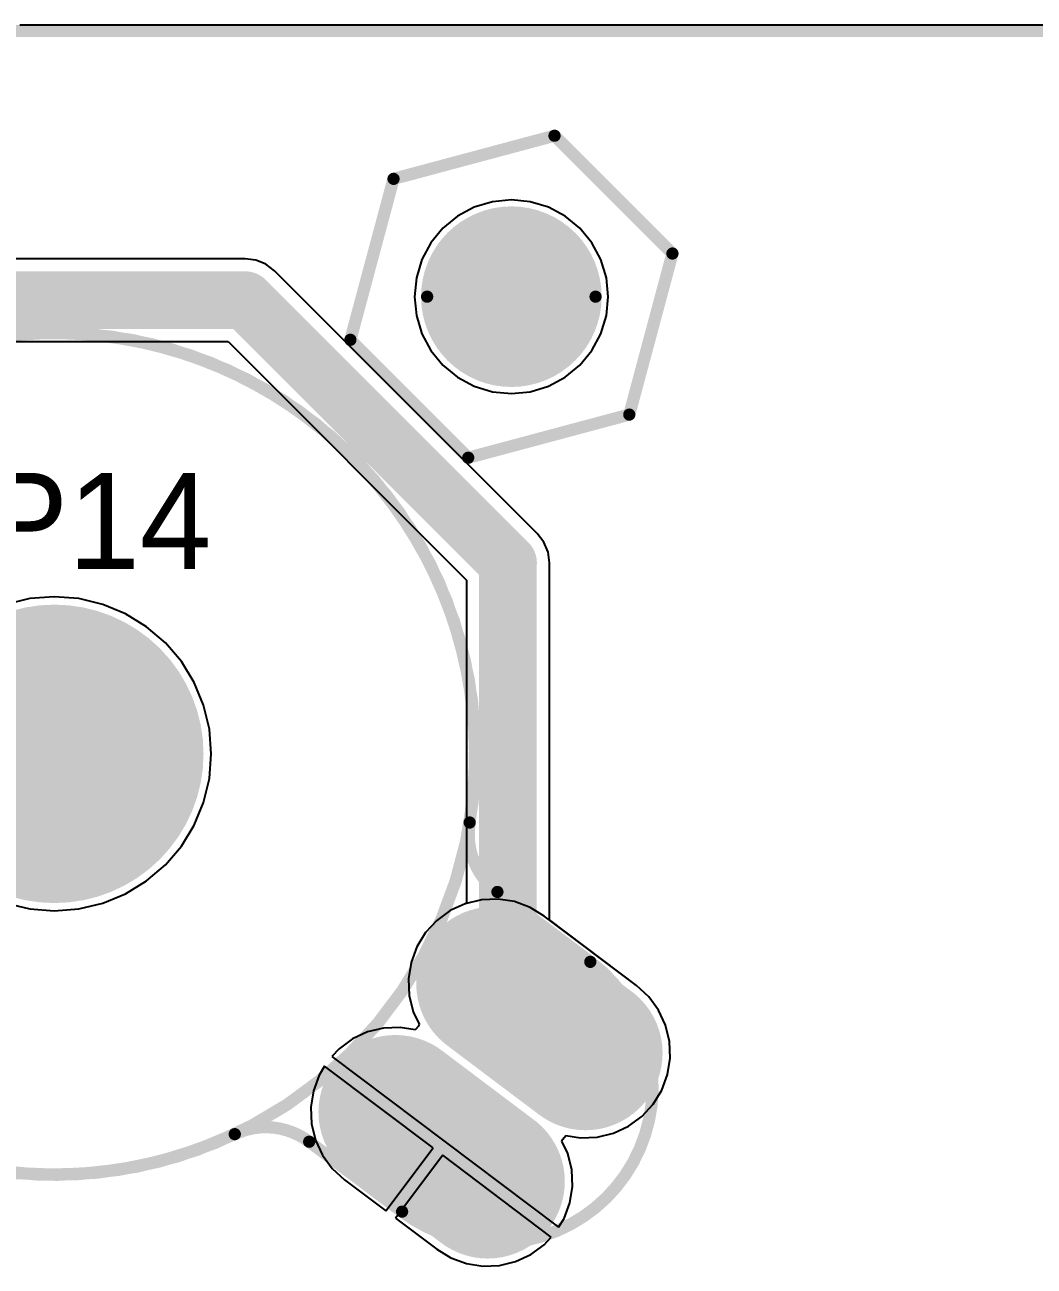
# Model space of a CAD drawing. Header units: millimetres. Extents: x -0.01 to 6.54, y 0.01 to 3.19.
# Drawn here: x 1.431 to 2.257, y 1.92 to 2.935 of the extents above; entities that cross this region are included whole.
import ezdxf

# ---------------------------------------------------------------- set-up
doc = ezdxf.new("R2010")
doc.units = ezdxf.units.MM
doc.header["$MEASUREMENT"] = 0
for name, color, linetype in [('BottomLayer', 5, 'Continuous'), ('BottomSolder', 6, 'Continuous'), ('Mechanical1', 6, 'Continuous'), ('MultiLayer', 9, 'Continuous'), ('PadHoleLayer', 156, 'Continuous'), ('TopLayer', 1, 'Continuous'), ('TopOverlay', 2, 'Continuous'), ('TopSolder', 216, 'Continuous'), ('ViaHoleLayer', 16, 'Continuous')]:
    doc.layers.add(name, color=color, linetype=linetype)

msp = doc.modelspace()

# ---------------------------------------------------------------- linework, layer by layer
at = {"layer": 'BottomLayer'}
for p, q in [((1.4268, 2.9353), (2.8609, 2.9353)), ((1.7986, 2.7861), (1.7849, 2.7788)), ((1.8135, 2.7906), (1.7986, 2.7861)), ((1.8289, 2.7921), (1.8135, 2.7906)), ((1.8444, 2.7906), (1.8289, 2.7921)), ((1.8593, 2.7861), (1.8444, 2.7906)), ((1.873, 2.7788), (1.8593, 2.7861)), ((1.7849, 2.7788), (1.7729, 2.7689)), ((1.885, 2.7689), (1.873, 2.7788)), ((1.7729, 2.7689), (1.763, 2.7569)), ((1.8948, 2.7569), (1.885, 2.7689)), ((1.763, 2.7569), (1.7557, 2.7432)), ((1.9022, 2.7432), (1.8948, 2.7569)), ((1.6111, 2.7439), (1.1861, 2.7439)), ((1.6199, 2.7428), (1.6111, 2.7439)), ((1.6233, 2.7414), (1.6199, 2.7428)), ((1.7557, 2.7432), (1.7512, 2.7283)), ((1.9067, 2.7283), (1.9022, 2.7432)), ((1.6281, 2.7394), (1.6233, 2.7414)), ((1.6351, 2.734), (1.6281, 2.7394)), ((1.8501, 2.519), (1.6351, 2.734)), ((1.7512, 2.7283), (1.7496, 2.7129)), ((1.9082, 2.7129), (1.9067, 2.7283)), ((1.7496, 2.7129), (1.7512, 2.6974)), ((1.9067, 2.6974), (1.9082, 2.7129)), ((1.7512, 2.6974), (1.7557, 2.6825)), ((1.9022, 2.6825), (1.9067, 2.6974)), ((1.7557, 2.6825), (1.763, 2.6688)), ((1.8948, 2.6688), (1.9022, 2.6825)), ((1.2345, 2.6761), (1.5971, 2.6761)), ((1.5971, 2.6761), (1.7922, 2.481)), ((1.763, 2.6688), (1.7729, 2.6568)), ((1.885, 2.6568), (1.8948, 2.6688)), ((1.7729, 2.6568), (1.7849, 2.6469)), ((1.873, 2.6469), (1.885, 2.6568)), ((1.7849, 2.6469), (1.7986, 2.6396)), ((1.8593, 2.6396), (1.873, 2.6469)), ((1.7986, 2.6396), (1.8135, 2.6351)), ((1.8135, 2.6351), (1.8289, 2.6336)), ((1.8289, 2.6336), (1.8444, 2.6351)), ((1.8444, 2.6351), (1.8593, 2.6396)), ((1.8555, 2.512), (1.8501, 2.519)), ((1.8589, 2.5038), (1.8555, 2.512)), ((1.8601, 2.495), (1.8589, 2.5038)), ((1.8601, 2.203), (1.8601, 2.495)), ((1.7922, 2.481), (1.7922, 2.2165)), ((1.4348, 2.4658), (1.4152, 2.4611)), ((1.4549, 2.4674), (1.4348, 2.4658)), ((1.475, 2.4658), (1.4549, 2.4674)), ((1.4946, 2.4611), (1.475, 2.4658)), ((1.5132, 2.4533), (1.4946, 2.4611)), ((1.5304, 2.4428), (1.5132, 2.4533)), ((1.5458, 2.4297), (1.5304, 2.4428)), ((1.5589, 2.4144), (1.5458, 2.4297)), ((1.5694, 2.3972), (1.5589, 2.4144)), ((1.5771, 2.3786), (1.5694, 2.3972)), ((1.5818, 2.3589), (1.5771, 2.3786)), ((1.5834, 2.3388), (1.5818, 2.3589)), ((1.5818, 2.3187), (1.5834, 2.3388)), ((1.5771, 2.2991), (1.5818, 2.3187)), ((1.5694, 2.2805), (1.5771, 2.2991)), ((1.5589, 2.2633), (1.5694, 2.2805)), ((1.5458, 2.248), (1.5589, 2.2633)), ((1.5304, 2.2349), (1.5458, 2.248)), ((1.5132, 2.2243), (1.5304, 2.2349)), ((1.4152, 2.2166), (1.4348, 2.2119)), ((1.475, 2.2119), (1.4946, 2.2166)), ((1.4946, 2.2166), (1.5132, 2.2243)), ((1.7912, 2.2162), (1.7789, 2.2105)), ((1.7922, 2.2165), (1.7912, 2.2162)), ((1.4348, 2.2119), (1.4549, 2.2103)), ((1.4549, 2.2103), (1.475, 2.2119)), ((1.7789, 2.2105), (1.7679, 2.2025)), ((1.7679, 2.2025), (1.7587, 2.1925)), ((1.9313, 2.1493), (1.8601, 2.203)), ((1.7587, 2.1925), (1.7516, 2.1809)), ((1.7516, 2.1809), (1.7469, 2.1681)), ((1.7469, 2.1681), (1.7448, 2.1546)), ((1.7448, 2.1546), (1.7454, 2.1411)), ((1.9413, 2.1401), (1.9313, 2.1493)), ((1.7454, 2.1411), (1.7486, 2.1278)), ((1.9493, 2.1291), (1.9413, 2.1401)), ((1.7486, 2.1278), (1.7534, 2.1175)), ((1.9551, 2.1167), (1.9493, 2.1291)), ((1.7244, 2.1144), (1.7112, 2.1112)), ((1.738, 2.115), (1.7244, 2.1144)), ((1.7501, 2.1131), (1.738, 2.115)), ((1.7528, 2.1161), (1.7501, 2.1131)), ((1.7534, 2.1175), (1.7528, 2.1161)), ((1.9583, 2.1035), (1.9551, 2.1167)), ((1.6989, 2.1055), (1.6879, 2.0975)), ((1.7112, 2.1112), (1.6989, 2.1055)), ((1.9588, 2.0899), (1.9583, 2.1035)), ((1.6879, 2.0975), (1.6821, 2.0912)), ((1.676, 2.0832), (1.6716, 2.0759)), ((1.7648, 2.0163), (1.676, 2.0832)), ((1.6821, 2.0912), (1.7748, 2.0213)), ((1.9567, 2.0765), (1.9588, 2.0899)), ((1.6716, 2.0759), (1.6669, 2.0631)), ((1.952, 2.0637), (1.9567, 2.0765)), ((1.6669, 2.0631), (1.6648, 2.0496)), ((1.945, 2.0521), (1.952, 2.0637)), ((1.9357, 2.0421), (1.945, 2.0521)), ((1.6648, 2.0496), (1.6654, 2.0361)), ((1.9248, 2.0341), (1.9357, 2.0421)), ((1.6654, 2.0361), (1.6686, 2.0228)), ((1.9124, 2.0283), (1.9248, 2.0341)), ((1.6686, 2.0228), (1.6743, 2.0105)), ((1.8703, 2.022), (1.8709, 2.0235)), ((1.8751, 2.0117), (1.8703, 2.022)), ((1.8709, 2.0235), (1.8736, 2.0265)), ((1.8736, 2.0265), (1.8856, 2.0246)), ((1.8856, 2.0246), (1.8992, 2.0251)), ((1.8992, 2.0251), (1.9124, 2.0283)), ((1.7261, 1.9649), (1.7648, 2.0163)), ((1.7748, 2.0213), (1.8676, 1.9514)), ((1.8783, 1.9985), (1.8751, 2.0117)), ((1.6743, 2.0105), (1.6823, 1.9995)), ((1.7728, 2.0103), (1.734, 1.9589)), ((1.8616, 1.9434), (1.7728, 2.0103)), ((1.6823, 1.9995), (1.6923, 1.9903)), ((1.8788, 1.9849), (1.8783, 1.9985)), ((1.6923, 1.9903), (1.7261, 1.9649)), ((1.8767, 1.9715), (1.8788, 1.9849)), ((1.872, 1.9587), (1.8767, 1.9715)), ((1.734, 1.9589), (1.7678, 1.9334)), ((1.8676, 1.9514), (1.872, 1.9587)), ((1.8557, 1.9371), (1.8616, 1.9434)), ((1.7678, 1.9334), (1.7794, 1.9264)), ((1.8448, 1.9291), (1.8557, 1.9371)), ((1.7794, 1.9264), (1.7922, 1.9217)), ((1.7922, 1.9217), (1.8056, 1.9196)), ((1.8056, 1.9196), (1.8192, 1.9201)), ((1.8192, 1.9201), (1.8324, 1.9233)), ((1.8324, 1.9233), (1.8448, 1.9291))]:
    msp.add_line(p, q, dxfattribs=at)
for points, const_width in [([(1.7945, 2.7129, 1), (1.8634, 2.7129, 1)], 0.0689), ([(1.5993, 2.71, 1), (1.623, 2.71, 1)], 0.0236), ([(1.5993, 2.71, 1), (1.623, 2.71, 1)], 0.0236), ([(1.8143, 2.495, 1), (1.838, 2.495, 1)], 0.0236), ([(1.8143, 2.495, 1), (1.838, 2.495, 1)], 0.0236), ([(1.3959, 2.3388, 1), (1.514, 2.3388, 1)], 0.1181), ([(1.7846, 2.1507, 1), (1.8436, 2.1507, 1)], 0.0591), ([(1.8143, 2.148, 1), (1.838, 2.148, 1)], 0.0236), ([(1.8143, 2.148, 1), (1.838, 2.148, 1)], 0.0236), ([(1.84, 2.1223, 1), (1.8636, 2.1223, 1)], 0.0236), ([(1.86, 2.0939, 1), (1.9191, 2.0939, 1)], 0.0591), ([(1.7046, 2.0457, 1), (1.7636, 2.0457, 1)], 0.0591), ([(1.78, 1.9889, 1), (1.8391, 1.9889, 1)], 0.0591)]:
    msp.add_lwpolyline(points, format="xyb", close=True, dxfattribs=dict(at, const_width=const_width))
for points, const_width in [([(1.1861, 2.71), (1.6111, 2.71)], 0.0472), ([(1.6111, 2.71), (1.8261, 2.495)], 0.0472), ([(1.8261, 2.148), (1.8261, 2.495)], 0.0472), ([(1.8895, 2.0939), (1.8141, 2.1507)], 0.1181), ([(1.8261, 2.148), (1.8518, 2.1223)], 0.0472), ([(1.8095, 1.9889), (1.7341, 2.0457)], 0.1181)]:
    msp.add_lwpolyline(points, dxfattribs=dict(at, const_width=const_width))
at = {"layer": 'BottomSolder'}
for points, const_width in [([(1.7925, 2.7129, 1), (1.8654, 2.7129, 1)], 0.0729), ([(1.3939, 2.3388, 1), (1.516, 2.3388, 1)], 0.1221), ([(1.7826, 2.1507, 1), (1.8456, 2.1507, 1)], 0.0631), ([(1.858, 2.0939, 1), (1.9211, 2.0939, 1)], 0.0631), ([(1.7026, 2.0457, 1), (1.7656, 2.0457, 1)], 0.0631), ([(1.778, 1.9889, 1), (1.8411, 1.9889, 1)], 0.0631)]:
    msp.add_lwpolyline(points, format="xyb", close=True, dxfattribs=dict(at, const_width=const_width))
at = {"layer": 'BottomSolder', "const_width": 0.1261}
for points in [[(1.8895, 2.0939), (1.8141, 2.1507)], [(1.8095, 1.9889), (1.7341, 2.0457)]]:
    msp.add_lwpolyline(points, dxfattribs=at)
at = {"layer": 'Mechanical1', "const_width": 0.01}
msp.add_lwpolyline([(1.4219, 2.9303), (2.8659, 2.9303)], dxfattribs=at)
at = {"layer": 'MultiLayer'}
for points, const_width in [([(1.7945, 2.7129, 1), (1.8634, 2.7129, 1)], 0.0689), ([(1.3959, 2.3388, 1), (1.514, 2.3388, 1)], 0.1181), ([(1.7846, 2.1507, 1), (1.8436, 2.1507, 1)], 0.0591), ([(1.86, 2.0939, 1), (1.9191, 2.0939, 1)], 0.0591), ([(1.7046, 2.0457, 1), (1.7636, 2.0457, 1)], 0.0591), ([(1.78, 1.9889, 1), (1.8391, 1.9889, 1)], 0.0591)]:
    msp.add_lwpolyline(points, format="xyb", close=True, dxfattribs=dict(at, const_width=const_width))
at = {"layer": 'MultiLayer', "const_width": 0.1181}
for points in [[(1.8895, 2.0939), (1.8141, 2.1507)], [(1.8095, 1.9889), (1.7341, 2.0457)]]:
    msp.add_lwpolyline(points, dxfattribs=at)
at = {"layer": 'PadHoleLayer', "const_width": 0.0197}
for points in [[(1.842, 2.1223, 1), (1.8617, 2.1223, 1)], [(1.762, 2.0173, 1), (1.7817, 2.0173, 1)]]:
    msp.add_lwpolyline(points, format="xyb", close=True, dxfattribs=at)
at = {"layer": 'TopLayer'}
for p, q in [((1.4268, 2.9353), (2.8609, 2.9353)), ((1.7986, 2.7861), (1.7849, 2.7788)), ((1.8135, 2.7906), (1.7986, 2.7861)), ((1.8289, 2.7921), (1.8135, 2.7906)), ((1.8444, 2.7906), (1.8289, 2.7921)), ((1.8593, 2.7861), (1.8444, 2.7906)), ((1.873, 2.7788), (1.8593, 2.7861)), ((1.7849, 2.7788), (1.7729, 2.7689)), ((1.885, 2.7689), (1.873, 2.7788)), ((1.7729, 2.7689), (1.763, 2.7569)), ((1.8948, 2.7569), (1.885, 2.7689)), ((1.763, 2.7569), (1.7557, 2.7432)), ((1.9022, 2.7432), (1.8948, 2.7569)), ((1.7557, 2.7432), (1.7512, 2.7283)), ((1.9067, 2.7283), (1.9022, 2.7432)), ((1.7512, 2.7283), (1.7496, 2.7129)), ((1.9082, 2.7129), (1.9067, 2.7283)), ((1.7496, 2.7129), (1.7512, 2.6974)), ((1.9067, 2.6974), (1.9082, 2.7129)), ((1.7512, 2.6974), (1.7557, 2.6825)), ((1.9022, 2.6825), (1.9067, 2.6974)), ((1.7557, 2.6825), (1.763, 2.6688)), ((1.8948, 2.6688), (1.9022, 2.6825)), ((1.763, 2.6688), (1.7729, 2.6568)), ((1.885, 2.6568), (1.8948, 2.6688)), ((1.7729, 2.6568), (1.7849, 2.6469)), ((1.873, 2.6469), (1.885, 2.6568)), ((1.7849, 2.6469), (1.7986, 2.6396)), ((1.8593, 2.6396), (1.873, 2.6469)), ((1.7986, 2.6396), (1.8135, 2.6351)), ((1.8135, 2.6351), (1.8289, 2.6336)), ((1.8289, 2.6336), (1.8444, 2.6351)), ((1.8444, 2.6351), (1.8593, 2.6396)), ((1.4348, 2.4658), (1.4152, 2.4611)), ((1.4549, 2.4674), (1.4348, 2.4658)), ((1.475, 2.4658), (1.4549, 2.4674)), ((1.4946, 2.4611), (1.475, 2.4658)), ((1.5132, 2.4533), (1.4946, 2.4611)), ((1.5304, 2.4428), (1.5132, 2.4533)), ((1.5458, 2.4297), (1.5304, 2.4428)), ((1.5589, 2.4144), (1.5458, 2.4297)), ((1.5694, 2.3972), (1.5589, 2.4144)), ((1.5771, 2.3786), (1.5694, 2.3972)), ((1.5818, 2.3589), (1.5771, 2.3786)), ((1.5834, 2.3388), (1.5818, 2.3589)), ((1.5818, 2.3187), (1.5834, 2.3388)), ((1.5771, 2.2991), (1.5818, 2.3187)), ((1.5694, 2.2805), (1.5771, 2.2991)), ((1.5589, 2.2633), (1.5694, 2.2805)), ((1.5458, 2.248), (1.5589, 2.2633)), ((1.5304, 2.2349), (1.5458, 2.248)), ((1.5132, 2.2243), (1.5304, 2.2349)), ((1.4152, 2.2166), (1.4348, 2.2119)), ((1.475, 2.2119), (1.4946, 2.2166)), ((1.4946, 2.2166), (1.5132, 2.2243)), ((1.7912, 2.2162), (1.7789, 2.2105)), ((1.8044, 2.2194), (1.7912, 2.2162)), ((1.818, 2.22), (1.8044, 2.2194)), ((1.8315, 2.2179), (1.818, 2.22)), ((1.8442, 2.2132), (1.8315, 2.2179)), ((1.4348, 2.2119), (1.4549, 2.2103)), ((1.4549, 2.2103), (1.475, 2.2119)), ((1.7789, 2.2105), (1.7679, 2.2025)), ((1.8558, 2.2061), (1.8442, 2.2132)), ((1.9313, 2.1493), (1.8558, 2.2061)), ((1.7679, 2.2025), (1.7587, 2.1925)), ((1.7587, 2.1925), (1.7516, 2.1809)), ((1.7516, 2.1809), (1.7469, 2.1681)), ((1.7469, 2.1681), (1.7448, 2.1546)), ((1.7448, 2.1546), (1.7454, 2.1411)), ((1.9413, 2.1401), (1.9313, 2.1493)), ((1.7454, 2.1411), (1.7486, 2.1278)), ((1.9493, 2.1291), (1.9413, 2.1401)), ((1.7486, 2.1278), (1.7534, 2.1175)), ((1.9551, 2.1167), (1.9493, 2.1291)), ((1.7244, 2.1144), (1.7112, 2.1112)), ((1.738, 2.115), (1.7244, 2.1144)), ((1.7501, 2.1131), (1.738, 2.115)), ((1.7528, 2.1161), (1.7501, 2.1131)), ((1.7534, 2.1175), (1.7528, 2.1161)), ((1.9583, 2.1035), (1.9551, 2.1167)), ((1.6989, 2.1055), (1.6879, 2.0975)), ((1.7112, 2.1112), (1.6989, 2.1055)), ((1.9588, 2.0899), (1.9583, 2.1035)), ((1.6879, 2.0975), (1.6821, 2.0912)), ((1.676, 2.0832), (1.6716, 2.0759)), ((1.7648, 2.0163), (1.676, 2.0832)), ((1.6821, 2.0912), (1.7748, 2.0213)), ((1.9567, 2.0765), (1.9588, 2.0899)), ((1.6716, 2.0759), (1.6669, 2.0631)), ((1.952, 2.0637), (1.9567, 2.0765)), ((1.6669, 2.0631), (1.6648, 2.0496)), ((1.945, 2.0521), (1.952, 2.0637)), ((1.9357, 2.0421), (1.945, 2.0521)), ((1.6648, 2.0496), (1.6654, 2.0361)), ((1.9248, 2.0341), (1.9357, 2.0421)), ((1.6654, 2.0361), (1.6686, 2.0228)), ((1.9124, 2.0283), (1.9248, 2.0341)), ((1.6686, 2.0228), (1.6743, 2.0105)), ((1.8703, 2.022), (1.8709, 2.0235)), ((1.8751, 2.0117), (1.8703, 2.022)), ((1.8709, 2.0235), (1.8736, 2.0265)), ((1.8736, 2.0265), (1.8856, 2.0246)), ((1.8856, 2.0246), (1.8992, 2.0251)), ((1.8992, 2.0251), (1.9124, 2.0283)), ((1.7261, 1.9649), (1.7648, 2.0163)), ((1.7748, 2.0213), (1.8676, 1.9514)), ((1.8783, 1.9985), (1.8751, 2.0117)), ((1.6743, 2.0105), (1.6823, 1.9995)), ((1.7728, 2.0103), (1.734, 1.9589)), ((1.8616, 1.9434), (1.7728, 2.0103)), ((1.6823, 1.9995), (1.6923, 1.9903)), ((1.8788, 1.9849), (1.8783, 1.9985)), ((1.6923, 1.9903), (1.7261, 1.9649)), ((1.8767, 1.9715), (1.8788, 1.9849)), ((1.872, 1.9587), (1.8767, 1.9715)), ((1.734, 1.9589), (1.7678, 1.9334)), ((1.8676, 1.9514), (1.872, 1.9587)), ((1.8557, 1.9371), (1.8616, 1.9434)), ((1.7678, 1.9334), (1.7794, 1.9264)), ((1.8448, 1.9291), (1.8557, 1.9371)), ((1.7794, 1.9264), (1.7922, 1.9217)), ((1.7922, 1.9217), (1.8056, 1.9196)), ((1.8056, 1.9196), (1.8192, 1.9201)), ((1.8192, 1.9201), (1.8324, 1.9233)), ((1.8324, 1.9233), (1.8448, 1.9291))]:
    msp.add_line(p, q, dxfattribs=at)
for points, const_width in [([(1.7945, 2.7129, 1), (1.8634, 2.7129, 1)], 0.0689), ([(1.3959, 2.3388, 1), (1.514, 2.3388, 1)], 0.1181), ([(1.7846, 2.1507, 1), (1.8436, 2.1507, 1)], 0.0591), ([(1.86, 2.0939, 1), (1.9191, 2.0939, 1)], 0.0591), ([(1.7046, 2.0457, 1), (1.7636, 2.0457, 1)], 0.0591), ([(1.78, 1.9889, 1), (1.8391, 1.9889, 1)], 0.0591)]:
    msp.add_lwpolyline(points, format="xyb", close=True, dxfattribs=dict(at, const_width=const_width))
at = {"layer": 'TopLayer', "const_width": 0.1181}
for points in [[(1.8895, 2.0939), (1.8141, 2.1507)], [(1.8095, 1.9889), (1.7341, 2.0457)]]:
    msp.add_lwpolyline(points, dxfattribs=at)
at = {"layer": 'TopOverlay', "const_width": 0.01}
for points in [[(1.7325, 2.8093), (1.8642, 2.8446)], [(1.8642, 2.8446), (1.9607, 2.7482)], [(1.6972, 2.6776), (1.7325, 2.8093)], [(1.9254, 2.6164), (1.9607, 2.7482)], [(1.6972, 2.6776), (1.7936, 2.5811)], [(1.7936, 2.5811), (1.9254, 2.6164)], [(1.8175, 2.2258), (1.8935, 2.1686)], [(1.6635, 2.0214), (1.7395, 1.9642)]]:
    msp.add_lwpolyline(points, dxfattribs=at)
at = {"layer": 'TopOverlay'}
for points, const_width in [([(1.8617, 2.8446, 1), (1.8667, 2.8446, 1)], 0.005), ([(1.8617, 2.8446, 1), (1.8667, 2.8446, 1)], 0.005), ([(1.73, 2.8093, 1), (1.735, 2.8093, 1)], 0.005), ([(1.73, 2.8093, 1), (1.735, 2.8093, 1)], 0.005), ([(1.8978, 2.7129, 1), (1.76, 2.7129, 1)], 0.01), ([(1.9582, 2.7482, 1), (1.9632, 2.7482, 1)], 0.005), ([(1.9582, 2.7482, 1), (1.9632, 2.7482, 1)], 0.005), ([(1.7575, 2.7129, 1), (1.7625, 2.7129, 1)], 0.005), ([(1.8953, 2.7129, 1), (1.9003, 2.7129, 1)], 0.005), ([(1.6947, 2.6776, 1), (1.6997, 2.6776, 1)], 0.005), ([(1.6947, 2.6776, 1), (1.6997, 2.6776, 1)], 0.005), ([(1.9229, 2.6164, 1), (1.9279, 2.6164, 1)], 0.005), ([(1.9229, 2.6164, 1), (1.9279, 2.6164, 1)], 0.005), ([(1.7911, 2.5811, 1), (1.7961, 2.5811, 1)], 0.005), ([(1.7911, 2.5811, 1), (1.7961, 2.5811, 1)], 0.005), ([(1.7923, 2.2826, 1), (1.7973, 2.2826, 1)], 0.005), ([(1.7923, 2.2826, 1), (1.7973, 2.2826, 1)], 0.005), ([(1.815, 2.2258, 1), (1.82, 2.2258, 1)], 0.005), ([(1.815, 2.2258, 1), (1.82, 2.2258, 1)], 0.005), ([(1.891, 2.1686, 1), (1.896, 2.1686, 1)], 0.005), ([(1.891, 2.1686, 1), (1.896, 2.1686, 1)], 0.005), ([(1.6001, 2.0276, 1), (1.6051, 2.0276, 1)], 0.005), ([(1.6001, 2.0276, 1), (1.6051, 2.0276, 1)], 0.005), ([(1.661, 2.0214, 1), (1.666, 2.0214, 1)], 0.005), ([(1.661, 2.0214, 1), (1.666, 2.0214, 1)], 0.005), ([(1.737, 1.9642, 1), (1.742, 1.9642, 1)], 0.005), ([(1.737, 1.9642, 1), (1.742, 1.9642, 1)], 0.005)]:
    msp.add_lwpolyline(points, format="xyb", close=True, dxfattribs=dict(at, const_width=const_width))
at = {"layer": 'TopOverlay', "const_width": 0.01}
for points in [[(1.3072, 2.6501, -4.070095), (1.115, 2.3951)], [(1.6026, 2.0276, -4.070095), (1.7948, 2.2826)], [(1.8175, 2.2258, -0.279169), (1.7948, 2.2826)], [(1.8935, 2.1686, -1), (1.7395, 1.9642)], [(1.6026, 2.0276, -0.279169), (1.6635, 2.0214)]]:
    msp.add_lwpolyline(points, format="xyb", dxfattribs=at)
at = {"layer": 'TopSolder'}
for points, const_width in [([(1.7925, 2.7129, 1), (1.8654, 2.7129, 1)], 0.0729), ([(1.3939, 2.3388, 1), (1.516, 2.3388, 1)], 0.1221), ([(1.7826, 2.1507, 1), (1.8456, 2.1507, 1)], 0.0631), ([(1.858, 2.0939, 1), (1.9211, 2.0939, 1)], 0.0631), ([(1.7026, 2.0457, 1), (1.7656, 2.0457, 1)], 0.0631), ([(1.778, 1.9889, 1), (1.8411, 1.9889, 1)], 0.0631)]:
    msp.add_lwpolyline(points, format="xyb", close=True, dxfattribs=dict(at, const_width=const_width))
at = {"layer": 'TopSolder', "const_width": 0.1261}
for points in [[(1.8895, 2.0939), (1.8141, 2.1507)], [(1.8095, 1.9889), (1.7341, 2.0457)]]:
    msp.add_lwpolyline(points, dxfattribs=at)
at = {"layer": 'ViaHoleLayer'}
for points, const_width in [([(1.7945, 2.7129, 1), (1.8634, 2.7129, 1)], 0.0689), ([(1.3959, 2.3388, 1), (1.514, 2.3388, 1)], 0.1181)]:
    msp.add_lwpolyline(points, format="xyb", close=True, dxfattribs=dict(at, const_width=const_width))

# ---------------------------------------------------------------- texts
at = {"layer": 'TopOverlay'}
msp.add_text('P14', height=0.07874, rotation=360, dxfattribs=at).set_placement((1.3961, 2.49))

doc.saveas('drawing.dxf')
